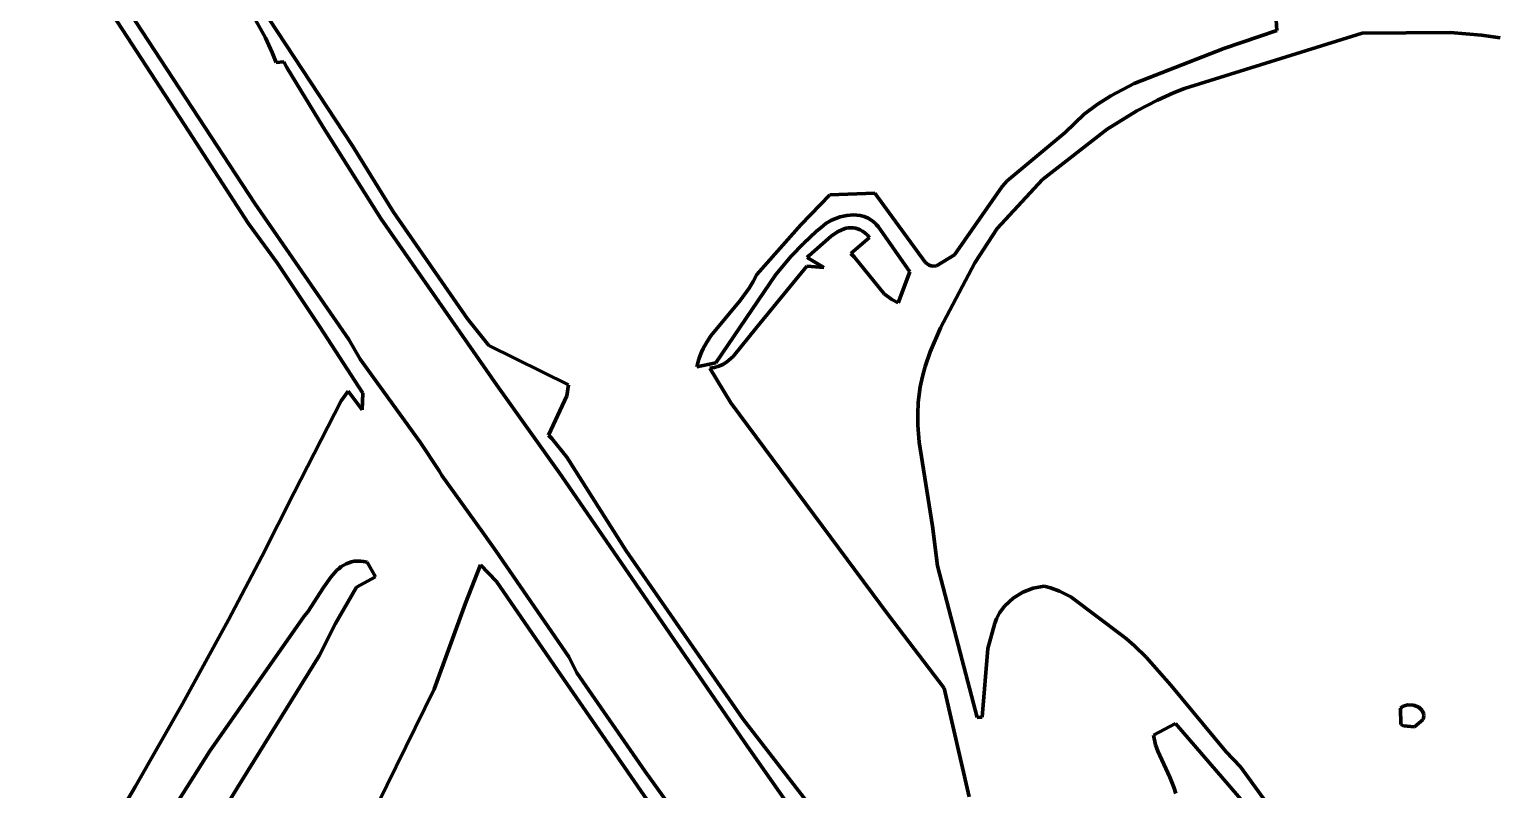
# Model space of a CAD drawing. Header units: millimetres. Extents: x 0 to 11.1, y 0 to 16.2.
# Drawn here: x 3.065 to 5.557, y 10.396 to 11.69 of the extents above; entities that cross this region are included whole.
import ezdxf

# ---------------------------------------------------------------- set-up
doc = ezdxf.new("R2010")
doc.units = ezdxf.units.MM
doc.layers.add('color#0b0b0bff', color=7, linetype='CONTINUOUS', lineweight=100)
doc.layers.add('color#ffffffff', color=7, linetype='CONTINUOUS', lineweight=100)

msp = doc.modelspace()

# ---------------------------------------------------------------- linework, layer by layer
at = {"layer": 'color#0b0b0bff'}
for p, q in [((3.2192, 12.0941), (3.6148, 11.4916)), ((3.0653, 11.9788), (3.4489, 11.3935)), ((3.3363, 11.5157), (3.1197, 11.8495)), ((3.4668, 11.6754), (3.4445, 11.7153)), ((5.1865, 11.688), (5.1847, 11.7153)), ((5.0963, 11.6574), (5.1865, 11.688)), ((5.4811, 11.6845), (5.3313, 11.6834)), ((5.5344, 11.6799), (5.4811, 11.6845)), ((3.4783, 11.6506), (3.4668, 11.6754)), ((5.3313, 11.6834), (5.0293, 11.589)), ((5.566, 11.6751), (5.5344, 11.6799)), ((3.4849, 11.6335), (3.4783, 11.6506)), ((4.9438, 11.5979), (5.0963, 11.6574)), ((3.4983, 11.6345), (3.4849, 11.6335)), ((3.5033, 11.6249), (3.4983, 11.6345)), ((3.5651, 11.5235), (3.5033, 11.6249)), ((4.9038, 11.5764), (4.9438, 11.5979)), ((5.0293, 11.589), (5.0107, 11.5817)), ((4.8587, 11.5455), (4.8808, 11.5618)), ((4.8808, 11.5618), (4.9038, 11.5764)), ((4.9835, 11.5695), (4.9483, 11.5511)), ((5.0107, 11.5817), (4.9835, 11.5695)), ((4.8264, 11.5142), (4.8587, 11.5455)), ((4.9483, 11.5511), (4.8979, 11.5197)), ((3.4374, 11.3598), (3.3363, 11.5157)), ((3.6629, 11.3681), (3.5651, 11.5235)), ((4.7279, 11.4319), (4.8264, 11.5142)), ((4.8979, 11.5197), (4.788, 11.4345)), ((3.6148, 11.4916), (3.6845, 11.3789)), ((4.4263, 11.4083), (4.503, 11.4111)), ((4.503, 11.4111), (4.5886, 11.2939)), ((4.638, 11.3062), (4.7191, 11.4224)), ((4.788, 11.4345), (4.7105, 11.3511)), ((4.7191, 11.4224), (4.7279, 11.4319)), ((3.4489, 11.3935), (3.6083, 11.1623)), ((4.3769, 11.3569), (4.4263, 11.4083)), ((3.86, 11.0842), (3.6629, 11.3681)), ((3.6845, 11.3789), (3.8103, 11.1971)), ((4.4293, 11.3652), (4.4196, 11.3595)), ((4.4437, 11.3707), (4.4293, 11.3652)), ((4.4551, 11.3732), (4.4437, 11.3707)), ((4.4665, 11.3739), (4.4551, 11.3732)), ((4.4777, 11.3729), (4.4665, 11.3739)), ((4.4848, 11.3711), (4.4777, 11.3729)), ((4.4915, 11.3684), (4.4848, 11.3711)), ((4.4977, 11.3647), (4.4915, 11.3684)), ((4.5006, 11.3624), (4.4977, 11.3647)), ((4.5033, 11.3599), (4.5006, 11.3624)), ((3.4869, 11.2925), (3.4374, 11.3598)), ((4.3019, 11.2724), (4.3769, 11.3569)), ((4.4036, 11.3462), (4.3815, 11.3255)), ((4.3908, 11.3043), (4.4285, 11.3376)), ((4.4113, 11.3527), (4.4036, 11.3462)), ((4.4196, 11.3595), (4.4113, 11.3527)), ((4.4285, 11.3376), (4.4394, 11.3451)), ((4.4394, 11.3451), (4.4468, 11.3489)), ((4.4468, 11.3489), (4.4505, 11.3503)), ((4.4505, 11.3503), (4.4543, 11.3513)), ((4.4543, 11.3513), (4.4581, 11.352)), ((4.4581, 11.352), (4.462, 11.3523)), ((4.462, 11.3523), (4.4658, 11.3521)), ((4.4937, 11.3358), (4.4622, 11.3085)), ((4.4658, 11.3521), (4.4697, 11.3515)), ((4.4697, 11.3515), (4.4736, 11.3503)), ((4.4736, 11.3503), (4.4776, 11.3486)), ((4.4776, 11.3486), (4.4816, 11.3463)), ((4.4816, 11.3463), (4.4856, 11.3435)), ((4.4856, 11.3435), (4.4896, 11.34)), ((4.4896, 11.34), (4.4937, 11.3358)), ((4.5058, 11.3571), (4.5033, 11.3599)), ((4.5082, 11.3541), (4.5058, 11.3571)), ((4.5622, 11.2774), (4.5082, 11.3541)), ((4.7105, 11.3511), (4.6728, 11.2925)), ((4.3815, 11.3255), (4.3606, 11.3036)), ((3.5595, 11.1836), (3.4869, 11.2925)), ((4.3019, 11.1832), (4.387, 11.287)), ((4.3606, 11.3036), (4.3345, 11.2728)), ((4.387, 11.287), (4.416, 11.2848)), ((4.3876, 11.3017), (4.3908, 11.3043)), ((4.416, 11.2848), (4.3876, 11.3017)), ((4.4622, 11.3085), (4.4676, 11.3025)), ((4.4676, 11.3025), (4.5187, 11.2397)), ((4.5886, 11.2939), (4.5917, 11.2906)), ((4.5917, 11.2906), (4.5951, 11.2884)), ((4.5951, 11.2884), (4.6002, 11.2868)), ((4.6002, 11.2868), (4.6074, 11.2873)), ((4.6074, 11.2873), (4.638, 11.3062)), ((4.6728, 11.2925), (4.6146, 11.1821)), ((4.3345, 11.2728), (4.2322, 11.1224)), ((4.2961, 11.2607), (4.3019, 11.2724)), ((4.5425, 11.2243), (4.5622, 11.2774)), ((4.274, 11.2285), (4.2894, 11.2495)), ((4.2894, 11.2495), (4.2961, 11.2607)), ((4.5187, 11.2397), (4.5316, 11.23)), ((4.224, 11.1684), (4.274, 11.2285)), ((4.5316, 11.23), (4.5425, 11.2243)), ((3.8103, 11.1971), (3.8463, 11.1519)), ((3.6325, 11.0706), (3.5595, 11.1836)), ((3.6083, 11.1623), (3.6279, 11.1287)), ((4.217, 11.1577), (4.224, 11.1684)), ((4.2617, 11.133), (4.3019, 11.1832)), ((4.6146, 11.1821), (4.597, 11.1413)), ((3.8463, 11.1519), (3.9822, 11.085)), ((4.2057, 11.1347), (4.2081, 11.1407)), ((4.2081, 11.1407), (4.2108, 11.1465)), ((4.2108, 11.1465), (4.217, 11.1577)), ((4.597, 11.1413), (4.5884, 11.1162)), ((3.6279, 11.1287), (3.73, 10.9874)), ((4.2322, 11.1224), (4.2003, 11.1157)), ((4.2003, 11.1157), (4.2017, 11.1222)), ((4.2017, 11.1222), (4.2035, 11.1285)), ((4.2035, 11.1285), (4.2057, 11.1347)), ((4.2222, 11.1135), (4.2263, 11.1139)), ((4.2582, 11.054), (4.2222, 11.1135)), ((4.2263, 11.1139), (4.2302, 11.1146)), ((4.2302, 11.1146), (4.2375, 11.1167)), ((4.2375, 11.1167), (4.2443, 11.1197)), ((4.2443, 11.1197), (4.2506, 11.1235)), ((4.2506, 11.1235), (4.2617, 11.133)), ((4.5884, 11.1162), (4.5838, 11.0991)), ((4.5838, 11.0991), (4.5801, 11.0817)), ((3.5956, 11.0574), (3.6073, 11.0739)), ((3.6073, 11.0739), (3.6311, 11.0421)), ((3.6311, 11.0421), (3.6325, 11.0706)), ((3.9703, 10.9298), (3.86, 11.0842)), ((3.9791, 11.0661), (3.9478, 10.9995)), ((3.9822, 11.085), (3.9791, 11.0661)), ((4.5775, 11.0639), (4.5767, 11.0548)), ((4.5801, 11.0817), (4.5775, 11.0639)), ((3.5157, 10.9016), (3.5956, 11.0574)), ((4.5261, 10.693), (4.2582, 11.054)), ((4.5767, 11.0548), (4.5759, 11.0354)), ((4.5759, 11.0354), (4.5761, 11.0161)), ((4.5761, 11.0161), (4.5779, 10.9873)), ((3.73, 10.9874), (3.7619, 10.9388)), ((3.9478, 10.9995), (3.9534, 10.9934)), ((3.9534, 10.9934), (3.9793, 10.9616)), ((4.5779, 10.9873), (4.6007, 10.8443)), ((3.7619, 10.9388), (3.7667, 10.9304)), ((3.9793, 10.9616), (4.0798, 10.8024)), ((3.7667, 10.9304), (3.8365, 10.8337)), ((4.2813, 10.4767), (3.9703, 10.9298)), ((3.4605, 10.7928), (3.5157, 10.9016)), ((4.6007, 10.8443), (4.6094, 10.7772)), ((3.8365, 10.8337), (3.8584, 10.8027)), ((3.4037, 10.6848), (3.4605, 10.7928)), ((3.8584, 10.8027), (3.9825, 10.6223)), ((4.0798, 10.8024), (4.2781, 10.5168)), ((3.5845, 10.7657), (3.5777, 10.7578)), ((3.5881, 10.7693), (3.5845, 10.7657)), ((3.5919, 10.7726), (3.5881, 10.7693)), ((3.5957, 10.7756), (3.5919, 10.7726)), ((3.5998, 10.7782), (3.5957, 10.7756)), ((3.604, 10.7805), (3.5998, 10.7782)), ((3.6084, 10.7823), (3.604, 10.7805)), ((3.613, 10.7837), (3.6084, 10.7823)), ((3.6178, 10.7846), (3.613, 10.7837)), ((3.6229, 10.785), (3.6178, 10.7846)), ((3.6281, 10.7849), (3.6229, 10.785)), ((3.6337, 10.7842), (3.6281, 10.7849)), ((3.6395, 10.7829), (3.6337, 10.7842)), ((3.6538, 10.7583), (3.6395, 10.7829)), ((3.8324, 10.7786), (3.8067, 10.7134)), ((3.8598, 10.7505), (3.8324, 10.7786)), ((4.6094, 10.7772), (4.6768, 10.519)), ((3.5652, 10.7399), (3.5389, 10.6987)), ((3.5777, 10.7578), (3.5652, 10.7399)), ((3.5861, 10.6788), (3.6213, 10.7404)), ((3.6213, 10.7404), (3.6538, 10.7583)), ((3.9686, 10.5918), (3.8598, 10.7505)), ((4.7544, 10.7321), (4.7722, 10.7389)), ((4.7722, 10.7389), (4.7907, 10.7423)), ((4.7907, 10.7423), (4.8013, 10.7395)), ((4.8013, 10.7395), (4.8167, 10.7338)), ((3.8067, 10.7134), (3.7536, 10.5671)), ((4.724, 10.7091), (4.738, 10.722)), ((4.738, 10.722), (4.7544, 10.7321)), ((4.8167, 10.7338), (4.8361, 10.7241)), ((4.8361, 10.7241), (4.9234, 10.6583)), ((3.5328, 10.6911), (3.3718, 10.461)), ((3.5389, 10.6987), (3.5328, 10.6911)), ((4.6209, 10.5685), (4.5261, 10.693)), ((4.7096, 10.6867), (4.7149, 10.6969)), ((4.7149, 10.6969), (4.724, 10.7091)), ((3.3257, 10.5422), (3.4037, 10.6848)), ((3.5579, 10.6235), (3.5861, 10.6788)), ((4.695, 10.6365), (4.7069, 10.6796)), ((4.7069, 10.6796), (4.7096, 10.6867)), ((4.9234, 10.6583), (4.9306, 10.6525)), ((4.9306, 10.6525), (4.9445, 10.6406)), ((4.9445, 10.6406), (4.9642, 10.6217)), ((3.4191, 10.3996), (3.5579, 10.6235)), ((3.9825, 10.6223), (3.9962, 10.5948)), ((4.6852, 10.5196), (4.695, 10.6365)), ((4.9642, 10.6217), (5.0063, 10.5738)), ((4.1431, 10.3388), (3.9686, 10.5918)), ((3.9962, 10.5948), (4.1124, 10.4272)), ((3.7536, 10.5671), (3.6408, 10.3371)), ((4.6634, 10.3837), (4.6209, 10.5685)), ((5.0063, 10.5738), (5.0994, 10.4612)), ((3.2453, 10.4008), (3.3257, 10.5422)), ((5.4012, 10.538), (5.4087, 10.5405)), ((5.4087, 10.5405), (5.4186, 10.54)), ((5.4186, 10.54), (5.4277, 10.5362)), ((4.2781, 10.5168), (4.4006, 10.3583)), ((4.6768, 10.519), (4.6852, 10.5196)), ((5.3965, 10.5345), (5.4012, 10.538)), ((5.3968, 10.507), (5.3965, 10.5345)), ((5.4351, 10.5157), (5.4201, 10.503)), ((5.4277, 10.5362), (5.4331, 10.5309)), ((5.4331, 10.5309), (5.4355, 10.5259)), ((5.4357, 10.5179), (5.4351, 10.5157)), ((5.4355, 10.5259), (5.436, 10.5221)), ((5.436, 10.5221), (5.4357, 10.5179)), ((5.0142, 10.5084), (4.9767, 10.4887)), ((4.9767, 10.4887), (4.9775, 10.4833)), ((5.1536, 10.3471), (5.0142, 10.5084)), ((5.4016, 10.5046), (5.3968, 10.507)), ((5.4201, 10.503), (5.4016, 10.5046)), ((4.3857, 10.3273), (4.2813, 10.4767)), ((4.9775, 10.4833), (4.9786, 10.478)), ((4.9786, 10.478), (4.9801, 10.4726)), ((4.9801, 10.4726), (4.9839, 10.4616)), ((3.3718, 10.461), (3.3135, 10.3688)), ((4.9839, 10.4616), (5.0045, 10.4171)), ((5.0994, 10.4612), (5.1245, 10.4349)), ((4.1124, 10.4272), (4.1753, 10.3395)), ((5.0045, 10.4171), (5.0112, 10.4005)), ((5.1245, 10.4349), (5.2267, 10.294)), ((3.1419, 10.2258), (3.2453, 10.4008)), ((3.2224, 10.0758), (3.4191, 10.3996)), ((5.0112, 10.4005), (5.0144, 10.3895))]:
    msp.add_line(p, q, dxfattribs=at)
at = {"layer": 'color#ffffffff'}
for p, q in [((3.6148, 11.4916), (3.2192, 12.0941)), ((3.4489, 11.3935), (3.0653, 11.9788)), ((3.1197, 11.8495), (3.3363, 11.5157)), ((3.4445, 11.7153), (3.4668, 11.6754)), ((5.1847, 11.7153), (5.1865, 11.688)), ((5.1865, 11.688), (5.0963, 11.6574)), ((5.3313, 11.6834), (5.4811, 11.6845)), ((5.4811, 11.6845), (5.5344, 11.6799)), ((3.4668, 11.6754), (3.4783, 11.6506)), ((5.0293, 11.589), (5.3313, 11.6834)), ((5.5344, 11.6799), (5.566, 11.6751)), ((3.4783, 11.6506), (3.4849, 11.6335)), ((5.0963, 11.6574), (4.9438, 11.5979)), ((3.4849, 11.6335), (3.4983, 11.6345)), ((3.4983, 11.6345), (3.5033, 11.6249)), ((3.5033, 11.6249), (3.5651, 11.5235)), ((4.9438, 11.5979), (4.9038, 11.5764)), ((5.0107, 11.5817), (5.0293, 11.589)), ((4.8808, 11.5618), (4.8587, 11.5455)), ((4.9038, 11.5764), (4.8808, 11.5618)), ((4.9483, 11.5511), (4.9835, 11.5695)), ((4.9835, 11.5695), (5.0107, 11.5817)), ((4.8587, 11.5455), (4.8264, 11.5142)), ((4.8979, 11.5197), (4.9483, 11.5511)), ((3.3363, 11.5157), (3.4374, 11.3598)), ((3.5651, 11.5235), (3.6629, 11.3681)), ((4.8264, 11.5142), (4.7279, 11.4319)), ((4.788, 11.4345), (4.8979, 11.5197)), ((3.6845, 11.3789), (3.6148, 11.4916)), ((4.503, 11.4111), (4.4263, 11.4083)), ((4.5886, 11.2939), (4.503, 11.4111)), ((4.7191, 11.4224), (4.638, 11.3062)), ((4.7105, 11.3511), (4.788, 11.4345)), ((4.7279, 11.4319), (4.7191, 11.4224)), ((3.6083, 11.1623), (3.4489, 11.3935)), ((4.4263, 11.4083), (4.3769, 11.3569)), ((3.6629, 11.3681), (3.86, 11.0842)), ((3.8103, 11.1971), (3.6845, 11.3789)), ((4.4196, 11.3595), (4.4293, 11.3652)), ((4.4293, 11.3652), (4.4437, 11.3707)), ((4.4437, 11.3707), (4.4551, 11.3732)), ((4.4551, 11.3732), (4.4665, 11.3739)), ((4.4665, 11.3739), (4.4777, 11.3729)), ((4.4777, 11.3729), (4.4848, 11.3711)), ((4.4848, 11.3711), (4.4915, 11.3684)), ((4.4915, 11.3684), (4.4977, 11.3647)), ((4.4977, 11.3647), (4.5006, 11.3624)), ((4.5006, 11.3624), (4.5033, 11.3599)), ((3.4374, 11.3598), (3.4869, 11.2925)), ((4.3769, 11.3569), (4.3019, 11.2724)), ((4.3815, 11.3255), (4.4036, 11.3462)), ((4.4285, 11.3376), (4.3908, 11.3043)), ((4.4036, 11.3462), (4.4113, 11.3527)), ((4.4113, 11.3527), (4.4196, 11.3595)), ((4.4394, 11.3451), (4.4285, 11.3376)), ((4.4468, 11.3489), (4.4394, 11.3451)), ((4.4505, 11.3503), (4.4468, 11.3489)), ((4.4543, 11.3513), (4.4505, 11.3503)), ((4.4581, 11.352), (4.4543, 11.3513)), ((4.462, 11.3523), (4.4581, 11.352)), ((4.4658, 11.3521), (4.462, 11.3523)), ((4.4622, 11.3085), (4.4937, 11.3358)), ((4.4697, 11.3515), (4.4658, 11.3521)), ((4.4736, 11.3503), (4.4697, 11.3515)), ((4.4776, 11.3486), (4.4736, 11.3503)), ((4.4816, 11.3463), (4.4776, 11.3486)), ((4.4856, 11.3435), (4.4816, 11.3463)), ((4.4896, 11.34), (4.4856, 11.3435)), ((4.4937, 11.3358), (4.4896, 11.34)), ((4.5033, 11.3599), (4.5058, 11.3571)), ((4.5058, 11.3571), (4.5082, 11.3541)), ((4.5082, 11.3541), (4.5622, 11.2774)), ((4.6728, 11.2925), (4.7105, 11.3511)), ((4.3606, 11.3036), (4.3815, 11.3255)), ((3.4869, 11.2925), (3.5595, 11.1836)), ((4.387, 11.287), (4.3019, 11.1832)), ((4.3345, 11.2728), (4.3606, 11.3036)), ((4.416, 11.2848), (4.387, 11.287)), ((4.3908, 11.3043), (4.3876, 11.3017)), ((4.3876, 11.3017), (4.416, 11.2848)), ((4.4676, 11.3025), (4.4622, 11.3085)), ((4.5187, 11.2397), (4.4676, 11.3025)), ((4.5917, 11.2906), (4.5886, 11.2939)), ((4.5951, 11.2884), (4.5917, 11.2906)), ((4.6002, 11.2868), (4.5951, 11.2884)), ((4.6074, 11.2873), (4.6002, 11.2868)), ((4.638, 11.3062), (4.6074, 11.2873)), ((4.6146, 11.1821), (4.6728, 11.2925)), ((4.2322, 11.1224), (4.3345, 11.2728)), ((4.3019, 11.2724), (4.2961, 11.2607)), ((4.5622, 11.2774), (4.5425, 11.2243)), ((4.2894, 11.2495), (4.274, 11.2285)), ((4.2961, 11.2607), (4.2894, 11.2495)), ((4.5316, 11.23), (4.5187, 11.2397)), ((4.274, 11.2285), (4.224, 11.1684)), ((4.5425, 11.2243), (4.5316, 11.23)), ((3.8463, 11.1519), (3.8103, 11.1971)), ((3.5595, 11.1836), (3.6325, 11.0706)), ((3.6279, 11.1287), (3.6083, 11.1623)), ((4.224, 11.1684), (4.217, 11.1577)), ((4.3019, 11.1832), (4.2617, 11.133)), ((4.597, 11.1413), (4.6146, 11.1821)), ((3.9822, 11.085), (3.8463, 11.1519)), ((4.2081, 11.1407), (4.2057, 11.1347)), ((4.2108, 11.1465), (4.2081, 11.1407)), ((4.217, 11.1577), (4.2108, 11.1465)), ((4.5884, 11.1162), (4.597, 11.1413)), ((3.73, 10.9874), (3.6279, 11.1287)), ((4.2003, 11.1157), (4.2322, 11.1224)), ((4.2017, 11.1222), (4.2003, 11.1157)), ((4.2035, 11.1285), (4.2017, 11.1222)), ((4.2057, 11.1347), (4.2035, 11.1285)), ((4.2263, 11.1139), (4.2222, 11.1135)), ((4.2222, 11.1135), (4.2582, 11.054)), ((4.2302, 11.1146), (4.2263, 11.1139)), ((4.2375, 11.1167), (4.2302, 11.1146)), ((4.2443, 11.1197), (4.2375, 11.1167)), ((4.2506, 11.1235), (4.2443, 11.1197)), ((4.2617, 11.133), (4.2506, 11.1235)), ((4.5838, 11.0991), (4.5884, 11.1162)), ((4.5801, 11.0817), (4.5838, 11.0991)), ((3.6073, 11.0739), (3.5956, 11.0574)), ((3.6311, 11.0421), (3.6073, 11.0739)), ((3.6325, 11.0706), (3.6311, 11.0421)), ((3.86, 11.0842), (3.9703, 10.9298)), ((3.9478, 10.9995), (3.9791, 11.0661)), ((3.9791, 11.0661), (3.9822, 11.085)), ((4.5767, 11.0548), (4.5775, 11.0639)), ((4.5775, 11.0639), (4.5801, 11.0817)), ((3.5956, 11.0574), (3.5157, 10.9016)), ((4.2582, 11.054), (4.5261, 10.693)), ((4.5759, 11.0354), (4.5767, 11.0548)), ((4.5761, 11.0161), (4.5759, 11.0354)), ((4.5779, 10.9873), (4.5761, 11.0161)), ((3.7619, 10.9388), (3.73, 10.9874)), ((3.9534, 10.9934), (3.9478, 10.9995)), ((3.9793, 10.9616), (3.9534, 10.9934)), ((4.6007, 10.8443), (4.5779, 10.9873)), ((3.7667, 10.9304), (3.7619, 10.9388)), ((4.0798, 10.8024), (3.9793, 10.9616)), ((3.8365, 10.8337), (3.7667, 10.9304)), ((3.9703, 10.9298), (4.2813, 10.4767)), ((3.5157, 10.9016), (3.4605, 10.7928)), ((4.6094, 10.7772), (4.6007, 10.8443)), ((3.8584, 10.8027), (3.8365, 10.8337)), ((3.4605, 10.7928), (3.4037, 10.6848)), ((3.9825, 10.6223), (3.8584, 10.8027)), ((4.2781, 10.5168), (4.0798, 10.8024)), ((3.5777, 10.7578), (3.5845, 10.7657)), ((3.5845, 10.7657), (3.5881, 10.7693)), ((3.5881, 10.7693), (3.5919, 10.7726)), ((3.5919, 10.7726), (3.5957, 10.7756)), ((3.5957, 10.7756), (3.5998, 10.7782)), ((3.5998, 10.7782), (3.604, 10.7805)), ((3.604, 10.7805), (3.6084, 10.7823)), ((3.6084, 10.7823), (3.613, 10.7837)), ((3.613, 10.7837), (3.6178, 10.7846)), ((3.6178, 10.7846), (3.6229, 10.785)), ((3.6229, 10.785), (3.6281, 10.7849)), ((3.6281, 10.7849), (3.6337, 10.7842)), ((3.6337, 10.7842), (3.6395, 10.7829)), ((3.6395, 10.7829), (3.6538, 10.7583)), ((3.8067, 10.7134), (3.8324, 10.7786)), ((3.8324, 10.7786), (3.8598, 10.7505)), ((4.6768, 10.519), (4.6094, 10.7772)), ((3.5389, 10.6987), (3.5652, 10.7399)), ((3.5652, 10.7399), (3.5777, 10.7578)), ((3.6213, 10.7404), (3.5861, 10.6788)), ((3.6538, 10.7583), (3.6213, 10.7404)), ((3.8598, 10.7505), (3.9686, 10.5918)), ((4.7722, 10.7389), (4.7544, 10.7321)), ((4.7907, 10.7423), (4.7722, 10.7389)), ((4.8013, 10.7395), (4.7907, 10.7423)), ((4.8167, 10.7338), (4.8013, 10.7395)), ((3.7536, 10.5671), (3.8067, 10.7134)), ((4.738, 10.722), (4.724, 10.7091)), ((4.7544, 10.7321), (4.738, 10.722)), ((4.8361, 10.7241), (4.8167, 10.7338)), ((4.9234, 10.6583), (4.8361, 10.7241)), ((3.3718, 10.461), (3.5328, 10.6911)), ((3.5328, 10.6911), (3.5389, 10.6987)), ((4.5261, 10.693), (4.6209, 10.5685)), ((4.7149, 10.6969), (4.7096, 10.6867)), ((4.724, 10.7091), (4.7149, 10.6969)), ((3.4037, 10.6848), (3.3257, 10.5422)), ((3.5861, 10.6788), (3.5579, 10.6235)), ((4.7069, 10.6796), (4.695, 10.6365)), ((4.7096, 10.6867), (4.7069, 10.6796)), ((4.9306, 10.6525), (4.9234, 10.6583)), ((4.9445, 10.6406), (4.9306, 10.6525)), ((4.9642, 10.6217), (4.9445, 10.6406)), ((3.5579, 10.6235), (3.4191, 10.3996)), ((3.9962, 10.5948), (3.9825, 10.6223)), ((4.695, 10.6365), (4.6852, 10.5196)), ((5.0063, 10.5738), (4.9642, 10.6217)), ((3.9686, 10.5918), (4.1431, 10.3388)), ((4.1124, 10.4272), (3.9962, 10.5948)), ((3.6408, 10.3371), (3.7536, 10.5671)), ((4.6209, 10.5685), (4.6634, 10.3837)), ((5.0994, 10.4612), (5.0063, 10.5738)), ((3.3257, 10.5422), (3.2453, 10.4008)), ((5.4087, 10.5405), (5.4012, 10.538)), ((5.4186, 10.54), (5.4087, 10.5405)), ((5.4277, 10.5362), (5.4186, 10.54)), ((4.4006, 10.3583), (4.2781, 10.5168)), ((4.6852, 10.5196), (4.6768, 10.519)), ((5.4012, 10.538), (5.3965, 10.5345)), ((5.3965, 10.5345), (5.3968, 10.507)), ((5.4201, 10.503), (5.4351, 10.5157)), ((5.4331, 10.5309), (5.4277, 10.5362)), ((5.4355, 10.5259), (5.4331, 10.5309)), ((5.4351, 10.5157), (5.4357, 10.5179)), ((5.436, 10.5221), (5.4355, 10.5259)), ((5.4357, 10.5179), (5.436, 10.5221)), ((4.9767, 10.4887), (5.0142, 10.5084)), ((4.9775, 10.4833), (4.9767, 10.4887)), ((5.0142, 10.5084), (5.1536, 10.3471)), ((5.3968, 10.507), (5.4016, 10.5046)), ((5.4016, 10.5046), (5.4201, 10.503)), ((4.2813, 10.4767), (4.3857, 10.3273)), ((4.9786, 10.478), (4.9775, 10.4833)), ((4.9801, 10.4726), (4.9786, 10.478)), ((4.9839, 10.4616), (4.9801, 10.4726)), ((3.3135, 10.3688), (3.3718, 10.461)), ((5.0045, 10.4171), (4.9839, 10.4616)), ((5.1245, 10.4349), (5.0994, 10.4612)), ((4.1753, 10.3395), (4.1124, 10.4272)), ((5.0112, 10.4005), (5.0045, 10.4171)), ((5.2267, 10.294), (5.1245, 10.4349)), ((3.2453, 10.4008), (3.1419, 10.2258)), ((3.4191, 10.3996), (3.2224, 10.0758)), ((5.0144, 10.3895), (5.0112, 10.4005))]:
    msp.add_line(p, q, dxfattribs=at)

doc.saveas('drawing.dxf')
